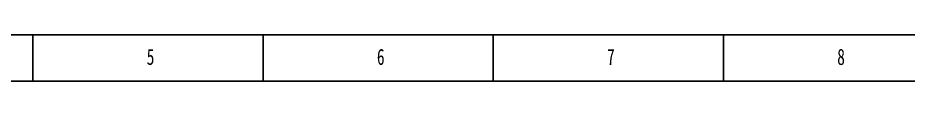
# Model space of a CAD drawing. Header units: millimetres. Extents: x 0 to 841, y 0 to 594.
# Drawn here: x 224.7 to 418.1, y 0 to 10 of the extents above; entities that cross this region are included whole.
import ezdxf

# ---------------------------------------------------------------- set-up
doc = ezdxf.new("R2010")
doc.units = ezdxf.units.MM
doc.layers.add('10', color=7, linetype='Continuous')
doc.layers.add('5', color=7, linetype='Continuous')
doc.styles.add('SLDTEXTSTYLE4', font='TXT', dxfattribs={"width": 0.7})

msp = doc.modelspace()

# ---------------------------------------------------------------- linework, layer by layer
at = {"layer": '5', "color": 7, "lineweight": 25}
msp.add_line((0, 10), (831, 10), dxfattribs=at)
at = {"layer": '5'}
for p, q in [((228, 0), (228, 10)), ((278, 0), (278, 10)), ((328, 0), (328, 10)), ((378, 0), (378, 10))]:
    msp.add_line(p, q, dxfattribs=at)
at = {"layer": '5', "color": 7}
msp.add_line((0, 0), (841, 0), dxfattribs=at)

# ---------------------------------------------------------------- texts
at = {"layer": '10', "char_height": 3.5, "attachment_point": 2, "style": 'SLDTEXTSTYLE4'}
for s, insert in [('5', (253.54, 7)), ('6', (303.55, 7)), ('7', (353.55, 7)), ('8', (403.55, 7))]:
    msp.add_mtext(s, dxfattribs=dict(at, insert=insert))

doc.saveas('drawing.dxf')
